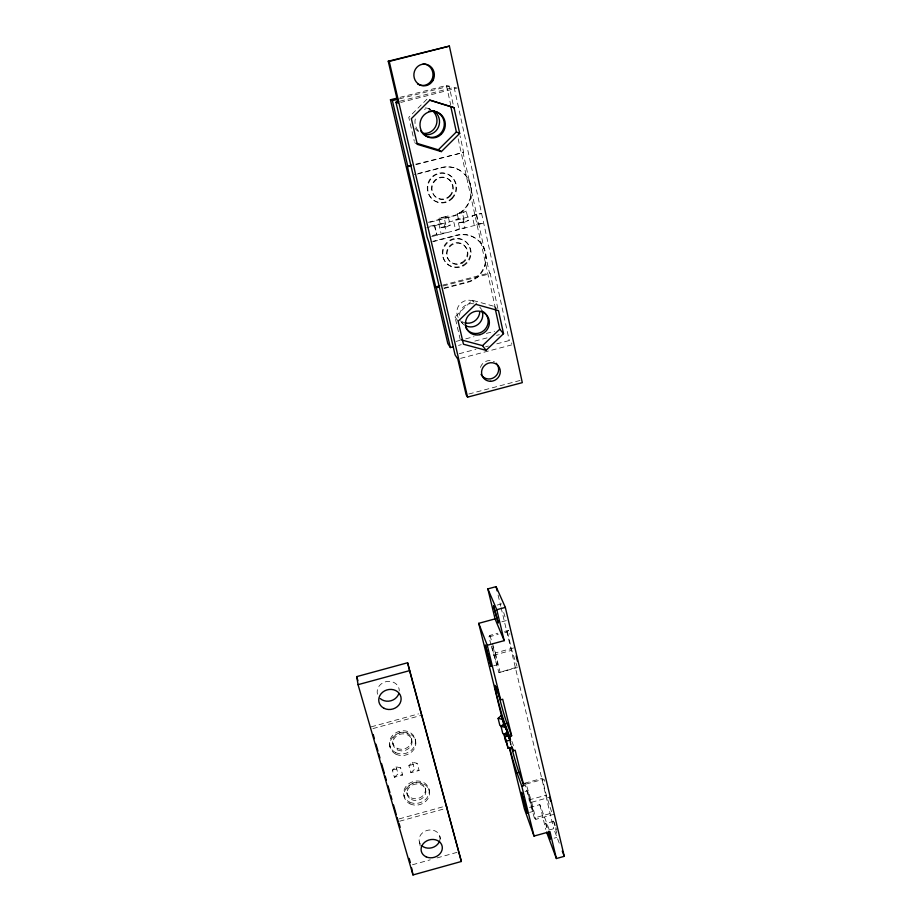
<?xml version="1.0" encoding="UTF-8"?>
<svg xmlns="http://www.w3.org/2000/svg" width="921" height="921" viewBox="0 0 921 921"><rect width="100%" height="100%" fill="white"/><g stroke="black" fill="none" stroke-linecap="round" stroke-linejoin="round"><path stroke-width="0.69" stroke-dasharray="4.61 3.45" d="M525.028 791.45L527.399 790.794L533.098 811.413L529.552 812.403M533.098 811.413L527.399 790.794M490.951 644.758L489.028 636.872L489.88 635.409L497.893 633.234M504.8 632.589L507.425 631.864L508.576 630.321L509.9 634.35M553.797 821.463L545.75 823.213L546.763 828.555M553.533 821.048L557.343 835.681M426.918 99.192L408.774 117.358L414.323 141.316M460.247 339.607L454.997 316.928L472.289 300.258L494.738 306.497L496.615 308.57M410.881 772.719L414.496 769.38L419.101 770.463L417.132 763.325L412.516 762.254L408.878 765.593L410.881 772.719L419.101 770.463M394.407 777.255L398.079 773.893L402.65 774.987L400.623 767.861L396.065 766.79L392.369 770.129L394.407 777.255L402.65 774.987M491.273 646.082L498.94 672.606L518.742 666.585M431.65 236.616L483.698 223.089L478.252 223.665L474.361 225.518L472.254 215.975L476.169 214.156L481.614 213.545L426.745 227.786M459.648 228.5L455.688 230.365L453.535 220.833L457.507 218.991L462.895 218.404L465.024 227.936L459.648 228.5L457.507 218.991M434.159 225.058L436.991 235.223L441.021 233.335L446.34 232.794L444.164 223.262L428.818 226.439M464.518 222.249L468.352 220.464L466.291 211.162L457.184 213.522L459.268 222.813L464.518 222.249L462.446 212.935L466.291 211.162M446.282 226.992L450.173 225.173L448.067 215.894L438.949 218.254L441.078 227.533L446.282 226.992L444.152 217.678L448.067 215.894M412.47 864.761L430.222 859.823M437.049 857.923L457.541 852.224M548.64 830.12L553.728 828.716L559.761 844.488M554.12 838.179L556.71 837.454M524.728 783.195L542.285 778.349L546.28 795.145L551.967 813.047L534.353 817.94L524.728 783.195L526.098 784.059L531.705 802.237L535.872 819.333L553.763 814.371M399.219 818.884L443.726 806.577M526.098 784.059L543.92 779.131L545.566 784.301M399.656 821.221L445.649 808.488M528.827 799.981L546.28 795.145M531.705 802.237L549.699 797.252M529.529 807.475L539.798 804.62L549.469 830.351M392.369 770.129L400.623 767.861M408.878 765.593L417.132 763.325M492.424 643.491L495.394 652.92L514.275 647.774M493.518 655.28L511.811 650.295L516.992 666.24M493.668 665.756L497.386 664.743M498.94 672.606L517.418 667.564M371.209 726.842L418.56 713.879M372.936 728.592L421.795 715.214M497.144 605.074L501.922 603.785A8.703 0.622 74.6 0 0 502.302 606.778M501.83 621.813L506.608 620.512A8.703 0.622 74.6 0 1 505.606 618.555M504.57 631.415L508.576 630.321M489.028 636.872L498.226 634.373M460.558 358.373L512.744 344.615M468.847 394.015L520.492 380.35M456.091 341.392L460.212 340.31M465.715 338.859L473.981 336.683M486.357 333.425L494.623 331.249M458.531 345.387L461.248 344.673M474.833 341.104L487.048 337.88M496.557 335.382L499.274 334.668M459.234 353.722L475.915 349.324M485.643 346.768L488.418 346.031M496.764 343.832L509.267 340.54L511.869 343.591M442.621 285.153L489.442 272.915L490.225 273.687L497.858 308.512M443.254 285.959L490.225 273.687M443.83 288.054L467.327 281.918A24.36 23.566 -60.3 0 0 485.206 252.481A24.36 23.566 -60.3 0 0 456.758 235.108L432.743 241.36M444.164 288.48L467.695 282.333A24.395 23.612 -60.2 0 0 485.597 252.838A24.395 23.612 -60.2 0 0 457.115 235.454L456.758 235.108M428.311 222.306L452.453 216.055A25.086 24.176 -75.2 0 0 467.477 204.715L470.101 198.763A25.086 24.176 -75.2 0 0 464.76 174.46M429.957 222.283L452.798 216.354A25.132 24.222 -75.1 0 0 467.845 205.003L470.481 199.04A25.132 24.222 -75.1 0 0 465.128 174.702L459.878 170.362A25.086 24.176 -75.2 0 0 441.481 167.507L414.3 174.518M441.078 227.533L450.173 225.173M459.268 222.813L468.352 220.464M432.363 235.592L436.358 234.544M433.066 241.705L457.115 235.454M415.716 164.18L463.666 152.402L460.04 135.836M416.073 164.663L463.666 152.402M417.305 174.057L441.815 167.726A25.132 24.222 -75.1 0 1 460.235 170.592L459.878 170.362M400.013 97.35L446.443 85.48L449.149 86.137L453.086 104.085M399.311 98.881L449.149 86.137M400.094 101.16L454.134 87.345L457.058 88.059L400.773 102.45M457.184 213.522L462.446 212.935M438.949 218.254L444.152 217.678M428.346 108.471L430.786 109.438A12.906 12.295 -85.9 0 0 424.397 109.288M414.634 142.64L417.271 144.332M534.353 817.94L535.872 819.333M472.289 300.258L474.004 302.284M460.592 320.761L462.63 323.524M454.997 316.928L458.14 321.233M545.75 823.213L548.064 829.752M511.869 741.313L513.745 746.378M509.497 739.747L511.834 746.102M509.843 741.865L511.236 745.676M554.189 822.407L555.282 825.561M489.88 635.409L491.998 642.144M555.893 827.576L556.503 829.683M396.065 766.79L398.079 773.893M412.516 762.254L414.496 769.38M495.394 652.92L499.965 671.72M539.798 804.62L545.773 829.453M507.425 631.864L511.811 650.295M498.088 595.047L500.759 606.237M501.093 607.641L553.728 828.716M428.875 788.802L429.278 790.494M439.812 836.245L440.457 838.973M415.129 738.907L415.498 740.507M434.793 225.703L436.991 235.223M425.226 788.019L425.617 789.7M438.833 223.838L441.021 233.335M411.445 738.216L411.814 739.816M462.941 152.011L489.442 272.915M476.169 214.156L478.252 223.665M446.443 85.48L450.76 105.144M458.163 138.841L495.498 308.742M494.738 306.497L495.325 309.168M454.134 87.345L509.267 340.54M419.366 841.921L420.218 846.042M406.921 793.073L407.266 794.765M404.008 795.663L404.342 797.379M392.841 743.328L393.163 744.939M389.848 745.849L390.159 747.472M505.042 616.943A8.703 0.622 74.6 0 1 503.234 610.704M492.689 646.151A11.017 0.622 74.6 0 1 496.856 661.151A11.017 0.622 74.6 0 1 496.2 662.095A11.017 0.622 74.6 0 1 492.033 647.095M510.936 744.64A21.195 1.059 74.4 0 1 510.257 741.796M420.344 844.062A10.615 8.991 -15.2 0 1 428.507 830.109A10.615 8.991 -15.2 0 1 439.639 840.954M377.495 694.238A11.133 9.889 -13.9 0 1 386.981 681.459A11.133 9.889 -13.9 0 1 399.277 690.946M479.714 307.096A11.846 11.432 -47.5 0 1 481.453 309.525M464.967 325.378A11.846 11.432 -47.5 0 1 460.868 321.107M459.533 315.27A11.846 11.432 -47.5 0 1 473.636 303.815M463.988 322.523A11.697 11.294 -48.1 0 1 462.215 321.671M458.174 317.457A11.697 11.294 -48.1 0 1 476.756 303.619M418.318 130.782A12.906 12.295 -85.9 0 1 415.44 118.245M425.203 107.953A12.733 12.134 -86.3 0 1 430.314 109.277M418.514 131.588A12.733 12.134 -86.3 0 1 414.185 126.845M480.428 367.398A9.498 9.06 -39.3 0 1 494.37 361.757M410.075 803.883A12.929 11.121 -14.9 0 0 429.612 793.384A12.929 11.121 -14.9 0 0 410.72 784.427A12.929 11.121 -14.9 0 0 410.075 803.883M396.007 754.207A13.136 11.478 -14.4 0 0 415.855 743.489A13.136 11.478 -14.4 0 0 396.583 734.152A13.136 11.478 -14.4 0 0 396.007 754.207M397.147 748.289A9.647 8.439 -14.4 0 0 411.71 740.403A9.647 8.439 -14.4 0 0 397.55 733.553A9.647 8.439 -14.4 0 0 397.147 748.289M397.481 749.913A9.671 8.45 -14.4 0 0 412.078 742.015A9.671 8.45 -14.4 0 0 397.884 735.142A9.671 8.45 -14.4 0 0 397.481 749.913M411.134 797.862A9.498 8.174 -14.8 0 0 425.479 790.137A9.498 8.174 -14.8 0 0 411.583 783.564A9.498 8.174 -14.8 0 0 411.134 797.862M411.491 799.566A9.521 8.185 -14.8 0 0 425.87 791.83A9.521 8.185 -14.8 0 0 411.952 785.245A9.521 8.185 -14.8 0 0 411.491 799.566M409.718 802.168A12.906 11.098 -14.8 0 0 429.209 791.68A12.906 11.098 -14.8 0 0 410.352 782.746A12.906 11.098 -14.8 0 0 409.718 802.168M395.685 752.584A13.113 11.466 -14.4 0 0 415.486 741.877A13.113 11.466 -14.4 0 0 396.26 732.552A13.113 11.466 -14.4 0 0 395.685 752.584M462.998 265.236A14.471 14.011 -62 0 0 463.954 240.358A14.471 14.011 -62 0 0 442.322 252.527A14.471 14.011 -62 0 0 462.998 265.236M451.474 198.383A14.897 14.356 -76.6 0 0 445.856 173.401A14.897 14.356 -76.6 0 0 427.643 191.28A14.897 14.356 -76.6 0 0 451.474 198.383M449.92 196.403A11.04 10.649 -76.3 0 0 445.741 177.88A11.04 10.649 -76.3 0 0 432.237 191.142A11.04 10.649 -76.3 0 0 449.92 196.403M449.413 196A11.017 10.615 -76.5 0 0 445.246 177.523A11.017 10.615 -76.5 0 0 431.788 190.751A11.017 10.615 -76.5 0 0 449.413 196M462.33 263.084A10.73 10.384 -61.6 0 0 463.033 244.641A10.73 10.384 -61.6 0 0 446.996 253.678A10.73 10.384 -61.6 0 0 462.33 263.084M461.812 262.531A10.695 10.361 -61.8 0 0 462.503 244.123A10.695 10.361 -61.8 0 0 446.512 253.137A10.695 10.361 -61.8 0 0 461.812 262.531M463.528 265.801A14.506 14.045 -61.8 0 0 464.483 240.865A14.506 14.045 -61.8 0 0 442.794 253.056A14.506 14.045 -61.8 0 0 463.528 265.801M451.981 198.798A14.932 14.391 -76.5 0 0 446.351 173.747A14.932 14.391 -76.5 0 0 428.092 191.66A14.932 14.391 -76.5 0 0 451.981 198.798"/><path stroke-width="1.38" d="M417.259 143.434L438.338 149.801L456.367 131.922L450.806 106.594L429.566 100.009M454.053 107.711L429.785 100.182L411.342 118.648L417.271 144.332L441.355 151.608L459.683 133.43L454.053 107.711L450.806 106.594M505.813 741.912L504.052 734.774L507.356 731.562L509.106 738.688L507.966 735.568M506.389 734.29L502.797 733.577L501.059 726.496L504.328 723.353M461.559 339.953L482.535 345.64L499.735 329.211L495.325 309.168M486.069 350.348L503.534 333.678L498.491 310.642L475.708 304.31L458.14 321.233L463.447 344.224L486.069 350.348L482.535 345.64M502.221 725.886L499.861 725.426L498.123 718.415L501.381 715.341L510.464 739.977L506.343 741.106L504.812 736.869L508.899 735.741L509.486 738.124M509.278 747.461L524.406 808.891L534.019 836.072L549.952 831.64L556.388 858.522L564.274 856.323L505.33 607.388L496.085 586.654L487.842 588.887L495.072 618.889L504.19 640.648L487.244 645.264L478.724 623.333L495.072 618.889M412.988 874.95L461.363 861.48L407.6 662.763L356.726 676.613L358.05 684.671L412.988 874.95L411.641 867.939M517.026 772.984L519.018 772.431L523.807 785.59L521.781 786.143L517.026 772.984A21.195 1.036 74.5 0 1 509.555 747.53M504.961 723.871L506.987 723.319L511.639 735.798L509.578 736.363L504.961 723.871A21.39 1.071 74.6 0 1 501.047 711.542L499.562 706.292A21.39 1.071 74.6 0 1 495.176 688.459L494.83 686.272A21.39 1.071 74.6 0 1 496.108 687.837L500.61 699.81L502.693 699.235L511.639 735.798M504.812 736.869L508.116 748.301L512.226 747.161L513.101 750.753L515.15 750.189L523.807 785.59M495.003 687.4L497.029 686.859M487.842 588.887L496.776 609.714L505.33 607.388M358.05 684.671L409.569 670.638L407.6 662.763M467.58 397.135L522.299 382.641L449.39 46.108L388.236 61.235L398.022 103.152L395.938 102.219L424.593 223.676L427.033 236.973L429.048 242.753L455.066 354.827L457.806 359.098L466.13 394.741L467.58 397.135L389.238 61.408L388.236 61.235M397.273 98.04L390.446 99.79L447.825 343.568L450.381 347.539L453.097 346.826M410.628 166.056L407.381 166.321L435.737 286.949L439.87 285.867M435.737 286.949L436.347 287.766L439.11 287.053M408.774 165.964L411.549 165.25M390.446 99.79L392.381 100.642L397.918 99.226M395.938 102.219L398.701 101.517M389.238 61.408L449.39 46.108M498.123 718.415L502.843 719.324L504.57 726.347L503.096 722.329M501.059 726.496L505.836 727.44L507.287 733.346M504.052 734.774L508.899 735.741M456.367 131.922L459.683 133.43M438.338 149.801L441.355 151.608M499.735 329.211L503.534 333.678M562.27 851.062L564.274 856.323M546.59 832.147L556.388 858.522M511.708 746.943L513.101 750.753M547.903 832.688L550.217 839.261L548.663 831.859M356.726 676.613L357.901 680.688M399.035 823.305L400.209 827.357M409.154 858.395L410.329 862.436M373.178 734.498L374.375 738.642M375.964 744.168L377.967 751.087M378.761 753.85L379.959 757.995M381.547 763.521L384.345 773.203M385.139 775.966L386.336 780.122M387.937 785.648L389.928 792.555M390.723 795.33L391.92 799.474M393.52 805L396.306 814.682M397.112 817.445L398.309 821.59M409.569 670.638L461.363 861.48M446.42 805.829L446.996 808.12M487.244 645.264L500.61 699.81M509.578 736.363L510.464 739.977M521.781 786.143L534.019 836.072M504.616 724.528L505.779 729.236M478.724 623.333L502.808 721.166M506.343 741.106L508.116 748.301M496.085 586.654L497.087 590.856M496.776 609.714L504.19 640.648M516.186 655.833L517.464 661.209M549.699 797.252L550.643 801.201M392.381 100.642L407.911 166.759M436.347 287.766L450.381 347.539M519.018 772.431A21.195 1.059 74.4 0 1 511.523 746.989M506.987 723.319A21.379 1.105 74.5 0 1 503.05 710.989L501.565 705.751A21.379 1.105 74.5 0 1 498.1 692.258M497.881 691.268A21.379 1.105 74.5 0 1 497.375 688.908M439.639 840.954A10.615 8.991 -15.2 0 1 421.956 845.869M398.839 693.525A11.133 9.889 -13.9 0 1 380.281 698.59M481.879 310.423A11.846 11.432 -47.5 0 1 465.842 325.838M479.772 311.782A11.697 11.294 -48.1 0 1 464.932 322.822M433.722 110.808A12.906 12.295 -85.9 0 1 438.465 127.017A12.906 12.295 -85.9 0 1 423.741 134.224M433.699 111.913A12.733 12.134 -86.3 0 1 435.449 126.822A12.733 12.134 -86.3 0 1 422.428 133.177M428.795 111.326A13.228 12.606 -85.1 0 1 443.772 127.846A13.228 12.606 -85.1 0 1 422.543 133.338M421.83 132.474A13.228 12.606 -85.1 0 1 420.609 130.563M483.537 311.897A12.134 11.674 -46.5 0 1 483.974 330.432A12.134 11.674 -46.5 0 1 465.784 327.588M423.142 63.917A10.787 10.177 -89.2 0 1 432.605 77.755A10.787 10.177 -89.2 0 1 417.547 83.915M496.223 363.231A9.498 9.06 -39.3 0 1 494.669 377.08A9.498 9.06 -39.3 0 1 481.061 374.41M485.309 645.207L491.181 666.436L485.309 645.207M493.575 606.041L498.249 622.78L493.575 606.041M521.493 792.428L527.18 813.059L521.493 792.428M426.089 856.818A10.741 9.072 -15.2 0 0 442.333 848.126A10.741 9.072 -15.2 0 0 426.688 840.919A10.741 9.072 -15.2 0 0 426.089 856.818M384.126 708.341A11.271 9.981 -13.9 0 0 401.13 699.108A11.271 9.981 -13.9 0 0 384.541 690.923A11.271 9.981 -13.9 0 0 384.126 708.341M432.835 80.657A10.868 10.246 -89 0 0 424.408 64.102A10.868 10.246 -89 0 0 415.095 80.15A10.868 10.246 -89 0 0 432.835 80.657M480.014 334.645A12.192 11.731 -46.3 0 0 486.253 314.637A12.192 11.731 -46.3 0 0 466.038 319.886A12.192 11.731 -46.3 0 0 480.014 334.645M441.32 134.236A13.297 12.664 -84.9 0 0 436.324 111.867A13.297 12.664 -84.9 0 0 420.31 127.766A13.297 12.664 -84.9 0 0 441.32 134.236M490.49 381.294A9.567 9.118 -39.1 0 0 499.274 367.352A9.567 9.118 -39.1 0 0 483.041 367.341A9.567 9.118 -39.1 0 0 490.49 381.294"/></g></svg>
